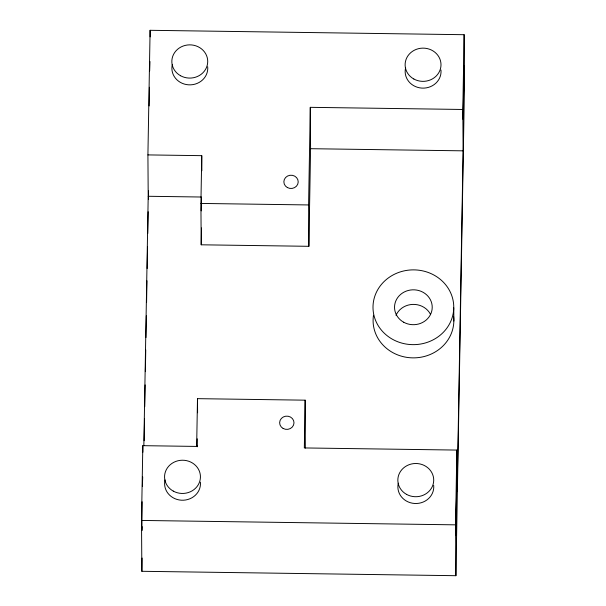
<?xml version="1.0" encoding="UTF-8"?>
<svg xmlns="http://www.w3.org/2000/svg" width="606" height="606" viewBox="0 0 606 606"><rect width="100%" height="100%" fill="white"/><g stroke="black" fill="none" stroke-linecap="round" stroke-linejoin="round"><path stroke-width="0.91" d="M149.167 105.952L149.379 87.241M142.107 501.76L141.918 530.583L142.115 526.614M197.23 438.797L197.17 446.811L197.238 445.365M201.487 202.79L201.321 210.873L201.487 197.147M143.842 445.501L148.205 196.276L147.917 154.909L150.099 30.3L464.135 34.709L464.491 85.56L455.901 575.7L141.865 571.291L141.509 520.44L142.819 445.668L196.655 446.425L197.495 398.657L305.159 400.172L305.333 448.092M141.865 571.291L142.099 558.05M144.152 440.721L144.539 418.958M144.751 406.656L145.137 384.893M145.364 371.645L145.751 349.882M145.963 337.58L146.341 315.817M146.576 302.568L146.955 280.805M147.175 268.503L147.553 246.748M147.788 233.499L148.167 211.736M148.387 199.435L148.531 190.92M305.159 400.172L304.326 447.94L456.856 450.076L457.144 491.443L463.113 150.833L462.825 109.474L310.295 107.33L310.583 148.697L308.871 246.309L201.207 244.801L200.912 203.434L201.753 155.666L147.917 154.909M201.207 244.801L201.503 227.939M308.871 246.309L308.583 204.942L310.295 107.33M455.901 575.7L455.545 524.841L456.856 450.076M462.825 109.474L464.135 34.709M149.659 70.993L149.985 61.517M142.38 486.36L142.705 476.892M310.583 148.697L463.113 150.833M148.205 196.276L201.094 197.018M200.912 203.434L308.583 204.942M141.509 520.44L455.545 524.841M453.758 307.825A40.382 37.39 -0.4 0 1 392.62 339.352A40.382 37.39 -0.4 0 1 393.756 274.601A40.382 37.39 -0.4 0 1 453.758 307.825L453.849 321.051M201.753 155.666L201.859 170.71M197.495 398.657L197.594 412.762M150.099 30.3L150.144 36.89M142.819 445.668L142.864 452.25M207.699 66.766A17.945 16.62 -0.4 0 1 188.587 84.825A17.945 16.62 -0.4 0 1 172.331 64.547M440.979 70.038A17.945 16.62 -0.4 0 1 421.867 88.097A17.945 16.62 -0.4 0 1 405.611 67.819M433.699 485.406A17.945 16.62 -0.4 0 1 414.587 503.472A17.945 16.62 -0.4 0 1 398.331 483.187M200.419 482.134A17.945 16.62 -0.4 0 1 181.308 500.2A17.945 16.62 -0.4 0 1 165.052 479.914M453.614 316.362A40.382 37.39 -0.4 0 1 412.815 357.866A40.382 37.39 -0.4 0 1 373.493 315.234M395.998 315.34A18.847 17.445 -0.4 0 1 412.8 304.401A18.847 17.445 -0.4 0 1 430.404 314.158M455.909 528.697L455.947 534.984L456.735 481.293L455.909 528.697M463.189 113.33L463.226 119.617L464.014 65.925L463.189 113.33M287.35 187.549A7.181 6.643 -0.4 0 0 298.213 181.951A7.181 6.643 -0.4 0 0 287.547 176.043A7.181 6.643 -0.4 0 0 287.35 187.549M283.123 428.465A7.181 6.643 -0.4 0 0 293.993 422.867A7.181 6.643 -0.4 0 0 283.328 416.958A7.181 6.643 -0.4 0 0 283.123 428.465M413.83 79.007A17.945 16.62 -0.4 0 0 441.001 64.993A17.945 16.62 -0.4 0 0 414.337 50.23A17.945 16.62 -0.4 0 0 413.83 79.007M406.55 494.375A17.945 16.62 -0.4 0 0 433.722 480.361A17.945 16.62 -0.4 0 0 407.058 465.597A17.945 16.62 -0.4 0 0 406.55 494.375M173.271 491.102A17.945 16.62 -0.4 0 0 200.442 477.089A17.945 16.62 -0.4 0 0 173.778 462.325A17.945 16.62 -0.4 0 0 173.271 491.102M180.55 75.735A17.945 16.62 -0.4 0 0 207.722 61.721A17.945 16.62 -0.4 0 0 181.058 46.957A17.945 16.62 -0.4 0 0 180.55 75.735M403.694 322.233A18.847 17.445 -0.4 0 0 432.222 307.522A18.847 17.445 -0.4 0 0 404.225 292.016A18.847 17.445 -0.4 0 0 403.694 322.233"/></g></svg>
